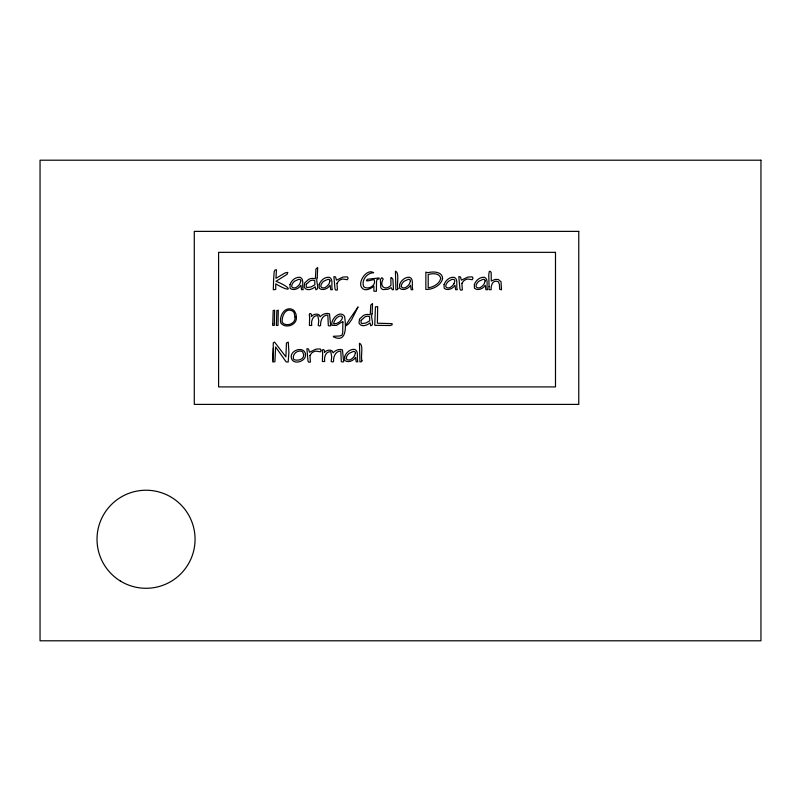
<?xml version="1.0" encoding="UTF-8"?>
<svg xmlns="http://www.w3.org/2000/svg" width="801" height="801" viewBox="0 0 801 801"><rect width="100%" height="100%" fill="white"/><g stroke="black" fill="none" stroke-linecap="round" stroke-linejoin="round"><path stroke-width="1.2" d="M273.281 348.105L272.891 362.042L274.923 361.682L275.594 346.963L286.157 361.882L288.19 362.042L288.891 352.12L288.28 342.117L286.438 342.978L285.907 356.856L274.523 342.047L273.221 342.978L273.281 348.105A161.832 161.832 0 0 1 272.69 360.73M454.007 283.624L454.898 280.921L454.007 279.409L451.884 279.399L448.62 281.231A9.752 9.752 0 0 0 445.977 284.745C444.375 288.32 449.411 288.791 451.233 286.728A9.682 9.682 0 0 0 454.007 283.624M342.858 322.292L342.718 332.805L341.977 335.148L339.764 335.979L333.356 336.29L333.476 336.871C347.514 343.629 345.822 324.956 344.59 316.385C339.944 309.496 330.212 319.599 332.004 325.286L336.25 325.456L342.828 321.511L342.858 322.292M377.651 306.873L377.401 323.214L392.089 323.634L392.12 324.805L390.277 325.526L374.778 325.326L375.419 306.793L377.651 306.873M272.751 323.824L272.72 325.466L274.332 325.396L274.613 310.197L273.191 310.588L272.751 323.824M276.395 323.824L276.375 325.466L277.987 325.396L278.267 310.197L276.846 310.588L276.395 323.824M309.657 316.966L309.406 325.466L311.749 325.466C310.938 321.291 312.55 315.234 317.827 315.604L318.748 320.811L318.217 325.416L319.529 325.997L320.61 325.416C320.27 320.871 322.433 314.963 327.829 315.043L328.33 325.637L329.892 325.917L330.703 325.717L329.501 313.842C326.317 312.56 322.192 314.272 320.11 316.826C319.649 312.65 313.191 313.762 311.469 316.495C312.21 312.19 307.844 312.56 309.657 316.966M322.623 353.011L322.372 361.511L324.715 361.511C323.894 357.336 325.516 351.279 330.793 351.649L331.704 356.856L331.173 361.461L332.485 362.042L333.576 361.461C333.236 356.916 335.399 351.008 340.795 351.088L341.296 361.682L342.858 361.962L343.669 361.762L342.458 349.887C339.284 348.605 335.158 350.317 333.076 352.871C332.615 348.695 326.147 349.807 324.435 352.54C325.176 348.235 320.811 348.605 322.623 353.011M489.071 286.718L489.021 289.672L491.163 289.672C490.743 285.376 492.855 279.179 498.412 281.792L499.474 284.685L499.614 289.201L501.496 289.832L501.036 281.792L498.302 279.469L495.138 279.439L491.273 281.011L491.163 272.53L490.342 271.369L489.301 271.379L488.74 275.043L489.071 286.718M317.236 277.717C315.204 280.49 320.13 289.241 315.914 289.762L315.173 286.808C312.24 289.421 306.513 291.544 304.14 287.088L304.66 283.023L308.655 279.359A9.592 9.592 0 0 1 312.891 278.388L315.344 278.778L315.934 268.996L317.687 267.484L317.236 277.717M372.105 313.762C370.072 316.535 374.988 325.286 370.773 325.807L370.042 322.853C367.098 325.466 361.371 327.589 358.998 323.133L359.519 319.068L363.514 315.404A9.592 9.592 0 0 1 367.749 314.433L370.202 314.823L370.793 305.041L372.545 303.529L372.105 313.762M273.612 279.749L273.321 289.762L275.734 289.421L275.734 283.854C292.525 293.877 292.305 287.639 275.955 281.311L287.128 274.292L287.779 272.41L285.266 272.841L275.955 278.297L276.455 269.797L275.043 269.957L274.182 271.539L273.612 279.749M376.5 282.092L376.42 291.234L373.917 291.234L373.917 286.137C370.753 288.851 364.595 292.025 361.591 287.399A5.096 5.096 0 0 1 360.7 284.495C360.16 278.307 367.959 268.766 373.666 272.7C367.018 272.801 361.211 280.21 363.644 286.558C367.639 290.443 376.7 285.647 374.137 279.669C372.785 279.409 363.444 282.843 367.389 279.279L379.033 277.977L379.213 278.688L376.901 279.639L376.5 282.092M305.451 353.902C306.943 361.371 293.056 365.757 291.374 357.997C289.461 350.267 303.749 345.601 305.451 353.902M295.018 316.966C296.04 323.684 286.267 327.299 282.282 322.463C281.341 317.386 284.976 307.844 291.554 310.568A5.086 5.086 0 0 1 294.127 312.78L295.018 316.966M296.39 317.276C297.151 325.176 285.476 329.071 280.891 323.103C279.018 317.206 283.624 307.524 290.843 308.936A6.058 6.058 0 0 1 294.628 311.389L295.949 314.052L296.39 317.276M380.385 279.469L380.805 287.559A3.534 3.534 0 0 0 383.088 289.592L387.964 289.261L391.198 287.669L392.32 289.762L393.481 289.592L392.901 279.309L391.529 277.577L390.838 277.747L390.948 285.356C385.181 291.163 378.943 286.267 383.198 279.058L381.887 277.657L380.385 279.469M303.689 354.853C303.879 359.669 297.772 361.021 294.127 359.679L293.436 358.788C292.275 354.172 297.241 349.907 301.667 351.259L302.798 352.12L303.689 354.853M309.967 355.464L310.408 362.022L308.846 362.272L308.015 361.181L306.893 348.695L308.545 349.026L309.466 352.23L315.984 349.146L320.31 348.946L321.111 350.227L320.33 351.789L315.654 351.108A10.063 10.063 0 0 0 311.769 352.931L309.967 355.464M336.981 283.374L337.421 289.932L335.859 290.182L335.028 289.091L333.907 276.605L335.559 276.936L336.47 280.14L342.998 277.056L347.324 276.856L348.125 278.137L347.344 279.699L342.668 279.018A10.063 10.063 0 0 0 338.783 280.841L336.981 283.374M461.897 283.374L462.337 289.932L460.775 290.182L459.944 289.091L458.823 276.605L460.475 276.936L461.396 280.14L467.914 277.056L472.24 276.856L473.041 278.137L472.26 279.699L467.584 279.018A10.063 10.063 0 0 0 463.699 280.841L461.897 283.374M342.548 317.446C341.867 321.181 337.481 323.904 333.887 323.884L333.627 323.214C334.478 319.869 337.561 315.624 341.386 315.934L342.548 317.446M440.71 278.297C439.649 283.894 433.321 287.018 428.195 287.889L428.195 274.593C432.27 273.211 439.659 272.881 440.71 278.297M442.603 278.578C441.071 285.567 432.48 289.702 425.852 289.481L425.852 272.09L427.714 272.751C432.83 271.279 442.492 271.379 442.603 278.578M290.002 284.545L290.092 288.28C293.446 291.123 298.933 288.71 300.936 285.246L301.546 289.702L303.189 289.702C301.647 286.057 304.63 279.108 300.095 277.296C295.569 276.776 291.414 280.44 290.002 284.545M319.158 284.545L319.259 288.28C322.603 291.123 328.09 288.71 330.092 285.246L330.703 289.702L332.345 289.702C330.803 286.057 333.797 279.108 329.251 277.296C324.725 276.776 320.57 280.44 319.158 284.545M344.64 356.635L344.73 360.37C348.085 363.213 353.571 360.8 355.574 357.336L356.185 361.792L357.827 361.792C356.285 358.147 359.269 351.198 354.733 349.386C350.207 348.866 346.052 352.53 344.64 356.635M399.619 284.545L399.709 288.28C403.053 291.123 408.54 288.71 410.543 285.246L411.153 289.702L412.805 289.702C411.253 286.057 414.247 279.108 409.712 277.296C405.186 276.776 401.021 280.44 399.619 284.545M444.084 284.545L444.175 288.28C447.519 291.123 453.006 288.71 455.008 285.246L455.619 289.702L457.271 289.702C455.719 286.057 458.713 279.108 454.167 277.296C449.641 276.776 445.486 280.44 444.084 284.545M474.352 284.545L474.442 288.28C477.796 291.123 483.283 288.71 485.286 285.246L485.897 289.702L487.539 289.702C485.997 286.057 488.98 279.108 484.445 277.296C479.919 276.776 475.764 280.44 474.352 284.545M300.816 280.921L299.924 283.624A9.682 9.682 0 0 1 297.151 286.728C295.329 288.791 290.302 288.32 291.904 284.745A9.752 9.752 0 0 1 294.548 281.231L298.843 279.279L300.425 279.709L300.816 280.921M329.982 280.921L329.091 283.624A9.682 9.682 0 0 1 326.317 286.728C324.495 288.791 319.459 288.32 321.061 284.745A9.752 9.752 0 0 1 323.704 281.231L327.999 279.279L329.581 279.709L329.982 280.921M355.464 353.011L354.563 355.714A9.682 9.682 0 0 1 351.789 358.818C349.977 360.881 344.941 360.41 346.543 356.835A9.752 9.752 0 0 1 349.186 353.321L353.481 351.369L355.063 351.799L355.464 353.011M410.432 280.921L409.541 283.624A9.682 9.682 0 0 1 406.768 286.728C404.946 288.791 399.909 288.32 401.511 284.745A9.752 9.752 0 0 1 404.165 281.231L408.45 279.279L410.032 279.709L410.432 280.921M485.176 280.921L484.275 283.624A9.682 9.682 0 0 1 481.501 286.728C479.689 288.791 474.653 288.32 476.255 284.745A9.752 9.752 0 0 1 478.898 281.231L483.193 279.279L484.775 279.709L485.176 280.921M361.952 360.71L361.511 361.672L359.949 361.962L359.469 343.259C363.974 344.82 360.35 356.735 361.952 360.71M397.917 288.62L397.466 289.582L395.904 289.872L395.434 271.169C399.939 272.73 396.305 284.645 397.917 288.62M306.282 284.295L306.132 286.458L306.923 287.559L310.998 286.968L314.873 284.796L314.773 280.66L312.75 280.09L310.267 280.73L306.282 284.295M361.151 320.34L360.991 322.503L361.792 323.604L365.857 323.013L369.732 320.841L369.631 316.705L367.609 316.135L365.136 316.775L361.151 320.34M357.967 307.103L351.719 319.509L348.926 323.504L346.332 325.697L346.202 324.745L349.166 319.849L357.967 307.103M760.95 160.2L40.05 160.2L40.05 640.8L760.95 640.8L760.95 160.2M578.763 231.379L194.283 231.379L194.283 404.395L578.763 404.395L578.763 231.379M555.493 252.345L218.593 252.345L218.593 386.913L555.493 386.913L555.493 252.345M120.29 580.975A49.021 49.021 0 0 0 195.043 540.705A49.021 49.021 0 0 0 122.793 496.099A49.021 49.021 0 0 0 120.29 580.975"/></g></svg>
